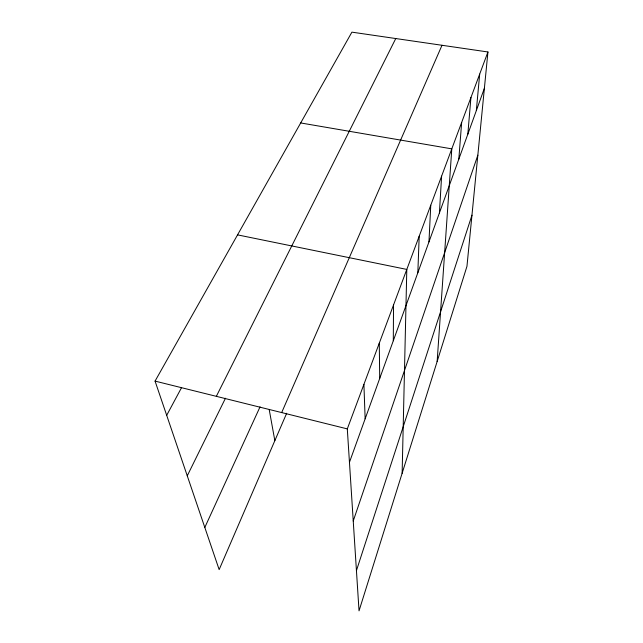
<?xml version="1.0" encoding="UTF-8"?>
<svg xmlns="http://www.w3.org/2000/svg" width="643" height="643" viewBox="0 0 643 643"><rect width="100%" height="100%" fill="white"/><g stroke="black" fill="none" stroke-linecap="round" stroke-linejoin="round"><path stroke-width="0.96" d="M393.299 340.774L393.532 304.983M402.132 473.288L406.802 269.425L237.548 234.872M417.837 272.753L419.188 236.246M428.961 241.921L430.762 205.221M439.418 212.946L441.604 176.158M437.144 361.511L451.796 148.863L300.683 122.95M458.813 159.175L461.658 122.427M467.823 134.202L470.933 97.551M476.334 110.604L479.686 74.106M487.941 51.97L466.955 266.339L359.035 610.85L347.3 428.889L487.941 51.97L351.906 32.15L155.059 381.106L219.15 569.618L286.674 413.256M356.439 570.598L471.962 215.196M353.24 520.967L477.837 155.188M349.454 462.301L484.388 88.276M281.674 412.573L442.006 45.275M204.812 527.453L260.045 406.85M187.258 475.828L225.476 398.218M216.345 396.337L395.766 38.54M166.69 415.322L181.575 387.592M155.059 381.106L347.3 428.889M269.256 409.84L274.842 440.648M363.906 384.385L365.144 418.81M379.274 343.201L379.724 378.406"/></g></svg>
